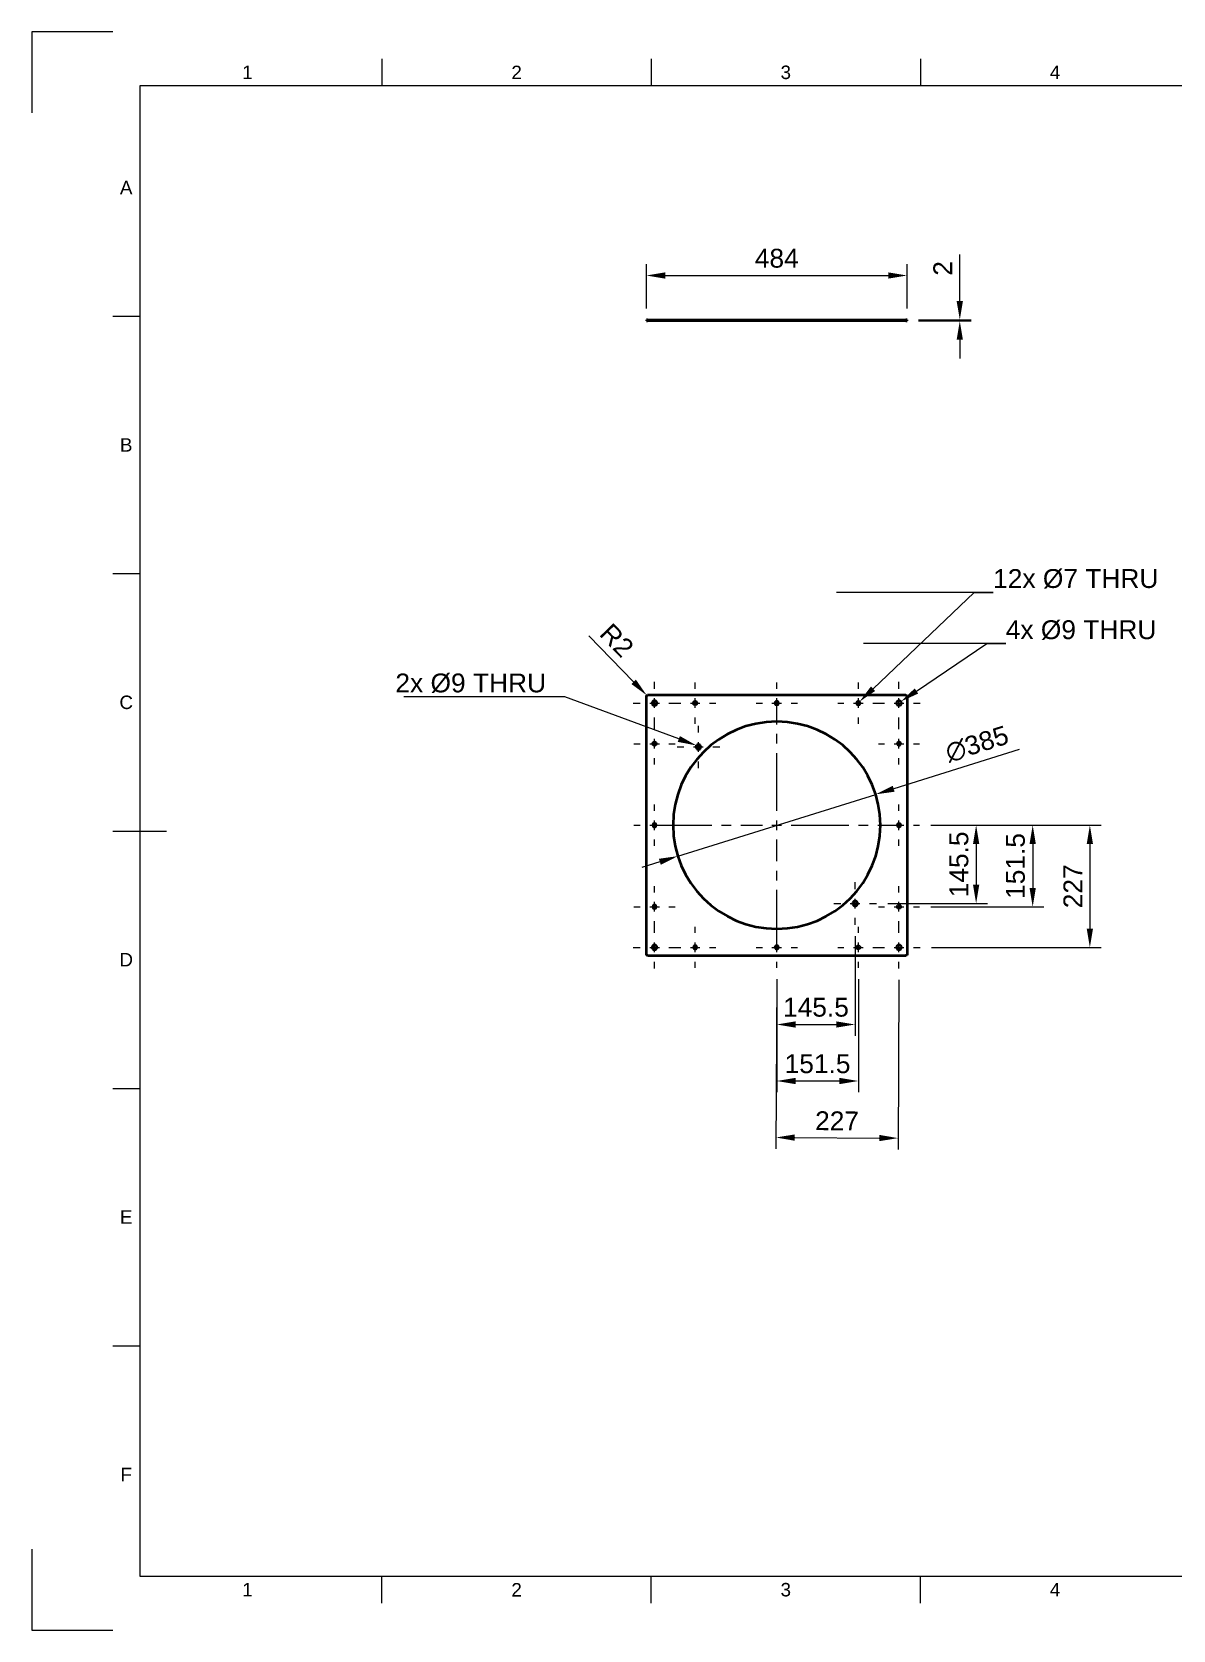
# Model space of a CAD drawing. Header units: millimetres. Extents: x 0 to 420, y 0 to 297.
# Drawn here: x 0 to 211.9, y 0 to 297 of the extents above; entities that cross this region are included whole.
import ezdxf
from ezdxf import colors
from ezdxf.entities.mleader import LeaderData, LeaderLine
from ezdxf.enums import TextEntityAlignment as Align
from ezdxf.math import Vec2, Vec3

# ---------------------------------------------------------------- set-up
doc = ezdxf.new("R2010")
doc.units = ezdxf.units.MM
doc.header["$LTSCALE"] = 0.75
doc.linetypes.add('CENTER2', pattern=[28.575, 19.05, -3.175, 3.175, -3.175])
doc.linetypes.add('HIDDEN2', pattern=[4.7625, 3.175, -1.5875])
for name, color, linetype, lineweight in [('Annotations', 7, 'Continuous', 25), ('Border', 7, 'Continuous', 25), ('Center Lines', 7, 'CENTER2', 25), ('Dimensions', 7, 'Continuous', 25), ('Hidden', 7, 'HIDDEN2', 25), ('Visible', 7, 'Continuous', 50)]:
    doc.layers.add(name, color=color, linetype=linetype, lineweight=lineweight)
doc.styles.add('FusionTitle', font='arial.ttf')
doc.styles.get("Standard").update_dxf_attribs({"font": 'arial.ttf'})
doc.dimstyles.new('ISO-25', dxfattribs={"dimtxt": 3.5, "dimasz": 3.5, "dimexe": 2.1, "dimexo": 2.1, "dimgap": 1.4, "dimtad": 1, "dimzin": 12, "dimdsep": 46, "dimtxsty": 'Standard', "dimcen": 0, "dimclrd": 256, "dimclre": 256, "dimclrt": 256, "dimazin": 3, "dimtp": 0.1, "dimtm": 0.1, "dimtfac": 0.714286, "dimtmove": 0, "dimatfit": 3, "dimfxl": 1, "dimtzin": 12, "dimarcsym": 0})

# ---------------------------------------------------------------- blocks, each defined once
blk = doc.blocks.new('ISO_A3_SHEET')
at = {"layer": 'Border'}
for p, q in [((65, 292), (65, 287)), ((115, 292), (115, 287)), ((165, 292), (165, 287)), ((410, 287), (20, 287)), ((20, 287), (20, 10)), ((15, 244.16666), (20, 244.16666)), ((15, 196.33333), (20, 196.33333)), ((15, 148.5), (25, 148.5)), ((15, 100.66667), (20, 100.66667)), ((15, 52.83334), (20, 52.83334)), ((20, 10), (410, 10)), ((65, 5), (65, 10)), ((115, 5), (115, 10)), ((165, 5), (165, 10))]:
    blk.add_line(p, q, dxfattribs=at)
at = {"layer": 'Defpoints'}
for p, q in [((15, 297), (0, 297)), ((0, 297), (0, 282)), ((0, 15), (0, 0)), ((0, 0), (15, 0))]:
    blk.add_line(p, q, dxfattribs=at)
at = {"layer": 'Border', "style": 'FusionTitle'}
for s, p in [('1', (40, 289.5)), ('2', (90, 289.5)), ('3', (140, 289.5)), ('4', (190, 289.5)), ('A', (17.5, 268.08333)), ('B', (17.5, 220.25)), ('C', (17.5, 172.41667)), ('D', (17.5, 124.58334)), ('E', (17.5, 76.75001)), ('F', (17.5, 28.91668)), ('1', (40, 7.5)), ('2', (90, 7.5)), ('3', (140, 7.5)), ('4', (190, 7.5))]:
    blk.add_text(s, height=2.5, dxfattribs=at).set_placement(p, align=Align.MIDDLE)
blk = doc.blocks.new('*D37')
at = {"layer": 'Defpoints', "color": 0, "transparency": 16777216}
for p in [(162.521458, 251.738177), (114.121458, 243.49476), (162.521458, 243.49476)]:
    blk.add_point(p, dxfattribs=at)
at = {"layer": 'Dimensions', "lineweight": -2, "transparency": 16777216}
for p, q in [((114.121458, 245.59476), (114.121458, 253.838177)), ((162.521458, 245.59476), (162.521458, 253.838177)), ((117.621458, 251.738177), (159.021458, 251.738177))]:
    blk.add_line(p, q, dxfattribs=at)
at = {"layer": 'Dimensions', "transparency": 16777216}
for points in [[(117.621458, 252.321511), (117.621458, 251.154844), (114.121458, 251.738177)], [(159.021458, 252.321511), (159.021458, 251.154844), (162.521458, 251.738177)]]:
    blk.add_solid(points, dxfattribs=at)
at = {"layer": 'Dimensions', "transparency": 16777216, "insert": (138.321458, 254.925183), "char_height": 3.5, "attachment_point": 5}
blk.add_mtext('484', dxfattribs=at)
blk = doc.blocks.new('*D39')
at = {"layer": 'Defpoints', "color": 0, "transparency": 16777216}
for p in [(162.521458, 243.49476), (162.521458, 243.29476), (172.31215, 243.49476)]:
    blk.add_point(p, dxfattribs=at)
at = {"layer": 'Dimensions', "lineweight": -2, "transparency": 16777216}
for p, q in [((172.31215, 246.99476), (172.31215, 255.612972)), ((164.621458, 243.49476), (174.41215, 243.49476)), ((164.621458, 243.29476), (174.41215, 243.29476)), ((172.31215, 243.29476), (172.31215, 243.49476)), ((172.31215, 239.79476), (172.31215, 236.29476))]:
    blk.add_line(p, q, dxfattribs=at)
at = {"layer": 'Dimensions', "transparency": 16777216}
for points in [[(171.728817, 246.99476), (172.895483, 246.99476), (172.31215, 243.49476)], [(171.728817, 239.79476), (172.895483, 239.79476), (172.31215, 243.29476)]]:
    blk.add_solid(points, dxfattribs=at)
at = {"layer": 'Dimensions', "transparency": 16777216, "insert": (169.154988, 253.053866), "char_height": 3.5, "attachment_point": 5, "rotation": 90}
blk.add_mtext('2', dxfattribs=at)
blk = doc.blocks.new('*U10')
at = {"layer": 'Center Lines', "color": 0, "ltscale": 0.75, "transparency": 16777216}
for p, q in [((0, 2.678906), (0, 22.75)), ((-22.75, 0), (-2.678906, 0)), ((2.678906, 0), (22.75, 0)), ((0, -22.75), (0, -2.678906))]:
    blk.add_line(p, q, dxfattribs=at)
at = {"layer": 'Center Lines', "color": 0, "linetype": 'Continuous', "ltscale": 0.75, "transparency": 16777216}
for p, q in [((-0.892969, 0), (0.892969, 0)), ((0, -0.892969), (0, 0.892969))]:
    blk.add_line(p, q, dxfattribs=at)
blk = doc.blocks.new('*U11')
at = {"layer": 'Center Lines', "color": 0, "ltscale": 0.75, "transparency": 16777216}
for p, q in [((0, 2.678906), (0, 3.83)), ((-3.83, 0), (-2.678906, 0)), ((2.678906, 0), (3.83, 0)), ((0, -3.83), (0, -2.678906))]:
    blk.add_line(p, q, dxfattribs=at)
at = {"layer": 'Center Lines', "color": 0, "linetype": 'Continuous', "ltscale": 0.75, "transparency": 16777216}
for p, q in [((-0.892969, 0), (0.892969, 0)), ((0, -0.892969), (0, 0.892969))]:
    blk.add_line(p, q, dxfattribs=at)
blk = doc.blocks.new('*U12')
at = {"layer": 'Center Lines', "color": 0, "ltscale": 0.75, "transparency": 16777216}
for p, q in [((0, 2.678906), (0, 3.83)), ((-3.83, 0), (-2.678906, 0)), ((2.678906, 0), (3.83, 0)), ((0, -3.83), (0, -2.678906))]:
    blk.add_line(p, q, dxfattribs=at)
at = {"layer": 'Center Lines', "color": 0, "linetype": 'Continuous', "ltscale": 0.75, "transparency": 16777216}
for p, q in [((-0.892969, 0), (0.892969, 0)), ((0, -0.892969), (0, 0.892969))]:
    blk.add_line(p, q, dxfattribs=at)
blk = doc.blocks.new('*U13')
at = {"layer": 'Center Lines', "color": 0, "ltscale": 0.75, "transparency": 16777216}
for p, q in [((0, 2.678906), (0, 3.83)), ((-3.83, 0), (-2.678906, 0)), ((2.678906, 0), (3.83, 0)), ((0, -3.83), (0, -2.678906))]:
    blk.add_line(p, q, dxfattribs=at)
at = {"layer": 'Center Lines', "color": 0, "linetype": 'Continuous', "ltscale": 0.75, "transparency": 16777216}
for p, q in [((-0.892969, 0), (0.892969, 0)), ((0, -0.892969), (0, 0.892969))]:
    blk.add_line(p, q, dxfattribs=at)
blk = doc.blocks.new('*U14')
at = {"layer": 'Center Lines', "color": 0, "ltscale": 0.75, "transparency": 16777216}
for p, q in [((0, 2.678906), (0, 3.95)), ((-3.95, 0), (-2.678906, 0)), ((2.678906, 0), (3.95, 0)), ((0, -3.95), (0, -2.678906))]:
    blk.add_line(p, q, dxfattribs=at)
at = {"layer": 'Center Lines', "color": 0, "linetype": 'Continuous', "ltscale": 0.75, "transparency": 16777216}
for p, q in [((-0.892969, 0), (0.892969, 0)), ((0, -0.892969), (0, 0.892969))]:
    blk.add_line(p, q, dxfattribs=at)
blk = doc.blocks.new('*U15')
at = {"layer": 'Center Lines', "color": 0, "ltscale": 0.75, "transparency": 16777216}
for p, q in [((0, 2.678906), (0, 3.83)), ((-3.83, 0), (-2.678906, 0)), ((2.678906, 0), (3.83, 0)), ((0, -3.83), (0, -2.678906))]:
    blk.add_line(p, q, dxfattribs=at)
at = {"layer": 'Center Lines', "color": 0, "linetype": 'Continuous', "ltscale": 0.75, "transparency": 16777216}
for p, q in [((-0.892969, 0), (0.892969, 0)), ((0, -0.892969), (0, 0.892969))]:
    blk.add_line(p, q, dxfattribs=at)
blk = doc.blocks.new('*U16')
at = {"layer": 'Center Lines', "color": 0, "ltscale": 0.75, "transparency": 16777216}
for p, q in [((0, 2.678906), (0, 3.83)), ((-3.83, 0), (-2.678906, 0)), ((2.678906, 0), (3.83, 0)), ((0, -3.83), (0, -2.678906))]:
    blk.add_line(p, q, dxfattribs=at)
at = {"layer": 'Center Lines', "color": 0, "linetype": 'Continuous', "ltscale": 0.75, "transparency": 16777216}
for p, q in [((-0.892969, 0), (0.892969, 0)), ((0, -0.892969), (0, 0.892969))]:
    blk.add_line(p, q, dxfattribs=at)
blk = doc.blocks.new('*U17')
at = {"layer": 'Center Lines', "color": 0, "ltscale": 0.75, "transparency": 16777216}
for p, q in [((0, 2.678906), (0, 3.83)), ((-3.83, 0), (-2.678906, 0)), ((2.678906, 0), (3.83, 0)), ((0, -3.83), (0, -2.678906))]:
    blk.add_line(p, q, dxfattribs=at)
at = {"layer": 'Center Lines', "color": 0, "linetype": 'Continuous', "ltscale": 0.75, "transparency": 16777216}
for p, q in [((-0.892969, 0), (0.892969, 0)), ((0, -0.892969), (0, 0.892969))]:
    blk.add_line(p, q, dxfattribs=at)
blk = doc.blocks.new('*U18')
at = {"layer": 'Center Lines', "color": 0, "ltscale": 0.75, "transparency": 16777216}
for p, q in [((0, 2.678906), (0, 3.83)), ((-3.83, 0), (-2.678906, 0)), ((2.678906, 0), (3.83, 0)), ((0, -3.83), (0, -2.678906))]:
    blk.add_line(p, q, dxfattribs=at)
at = {"layer": 'Center Lines', "color": 0, "linetype": 'Continuous', "ltscale": 0.75, "transparency": 16777216}
for p, q in [((-0.892969, 0), (0.892969, 0)), ((0, -0.892969), (0, 0.892969))]:
    blk.add_line(p, q, dxfattribs=at)
blk = doc.blocks.new('*U19')
at = {"layer": 'Center Lines', "color": 0, "ltscale": 0.75, "transparency": 16777216}
for p, q in [((0, 2.678906), (0, 3.95)), ((-3.95, 0), (-2.678906, 0)), ((2.678906, 0), (3.95, 0)), ((0, -3.95), (0, -2.678906))]:
    blk.add_line(p, q, dxfattribs=at)
at = {"layer": 'Center Lines', "color": 0, "linetype": 'Continuous', "ltscale": 0.75, "transparency": 16777216}
for p, q in [((-0.892969, 0), (0.892969, 0)), ((0, -0.892969), (0, 0.892969))]:
    blk.add_line(p, q, dxfattribs=at)
blk = doc.blocks.new('*U20')
at = {"layer": 'Center Lines', "color": 0, "ltscale": 0.75, "transparency": 16777216}
for p, q in [((0, 2.678906), (0, 3.83)), ((-3.83, 0), (-2.678906, 0)), ((2.678906, 0), (3.83, 0)), ((0, -3.83), (0, -2.678906))]:
    blk.add_line(p, q, dxfattribs=at)
at = {"layer": 'Center Lines', "color": 0, "linetype": 'Continuous', "ltscale": 0.75, "transparency": 16777216}
for p, q in [((-0.892969, 0), (0.892969, 0)), ((0, -0.892969), (0, 0.892969))]:
    blk.add_line(p, q, dxfattribs=at)
blk = doc.blocks.new('*U21')
at = {"layer": 'Center Lines', "color": 0, "ltscale": 0.75, "transparency": 16777216}
for p, q in [((0, 2.678906), (0, 3.83)), ((-3.83, 0), (-2.678906, 0)), ((2.678906, 0), (3.83, 0)), ((0, -3.83), (0, -2.678906))]:
    blk.add_line(p, q, dxfattribs=at)
at = {"layer": 'Center Lines', "color": 0, "linetype": 'Continuous', "ltscale": 0.75, "transparency": 16777216}
for p, q in [((-0.892969, 0), (0.892969, 0)), ((0, -0.892969), (0, 0.892969))]:
    blk.add_line(p, q, dxfattribs=at)
blk = doc.blocks.new('*U22')
at = {"layer": 'Center Lines', "color": 0, "ltscale": 0.75, "transparency": 16777216}
for p, q in [((0, 2.678906), (0, 3.83)), ((-3.83, 0), (-2.678906, 0)), ((2.678906, 0), (3.83, 0)), ((0, -3.83), (0, -2.678906))]:
    blk.add_line(p, q, dxfattribs=at)
at = {"layer": 'Center Lines', "color": 0, "linetype": 'Continuous', "ltscale": 0.75, "transparency": 16777216}
for p, q in [((-0.892969, 0), (0.892969, 0)), ((0, -0.892969), (0, 0.892969))]:
    blk.add_line(p, q, dxfattribs=at)
blk = doc.blocks.new('*U23')
at = {"layer": 'Center Lines', "color": 0, "ltscale": 0.75, "transparency": 16777216}
for p, q in [((0, 2.678906), (0, 3.83)), ((-3.83, 0), (-2.678906, 0)), ((2.678906, 0), (3.83, 0)), ((0, -3.83), (0, -2.678906))]:
    blk.add_line(p, q, dxfattribs=at)
at = {"layer": 'Center Lines', "color": 0, "linetype": 'Continuous', "ltscale": 0.75, "transparency": 16777216}
for p, q in [((-0.892969, 0), (0.892969, 0)), ((0, -0.892969), (0, 0.892969))]:
    blk.add_line(p, q, dxfattribs=at)
blk = doc.blocks.new('*U24')
at = {"layer": 'Center Lines', "color": 0, "ltscale": 0.75, "transparency": 16777216}
for p, q in [((0, 2.678906), (0, 3.83)), ((-3.83, 0), (-2.678906, 0)), ((2.678906, 0), (3.83, 0)), ((0, -3.83), (0, -2.678906))]:
    blk.add_line(p, q, dxfattribs=at)
at = {"layer": 'Center Lines', "color": 0, "linetype": 'Continuous', "ltscale": 0.75, "transparency": 16777216}
for p, q in [((-0.892969, 0), (0.892969, 0)), ((0, -0.892969), (0, 0.892969))]:
    blk.add_line(p, q, dxfattribs=at)
blk = doc.blocks.new('*D40')
at = {"layer": 'Defpoints', "color": 0, "transparency": 16777216}
for p in [(152.871502, 131.06962), (138.321458, 123.03966), (152.871502, 112.53966)]:
    blk.add_point(p, dxfattribs=at)
at = {"layer": 'Dimensions', "lineweight": -2, "transparency": 16777216}
for p, q in [((152.871502, 128.96962), (152.871502, 110.43966)), ((138.321458, 120.93966), (138.321458, 110.43966)), ((141.821458, 112.53966), (149.371502, 112.53966))]:
    blk.add_line(p, q, dxfattribs=at)
at = {"layer": 'Dimensions', "transparency": 16777216}
for points in [[(141.821458, 113.122993), (141.821458, 111.956326), (138.321458, 112.53966)], [(149.371502, 113.122993), (149.371502, 111.956326), (152.871502, 112.53966)]]:
    blk.add_solid(points, dxfattribs=at)
at = {"layer": 'Dimensions', "transparency": 16777216, "insert": (145.59648, 115.726665), "char_height": 3.5, "attachment_point": 5}
blk.add_mtext('145.5', dxfattribs=at)
blk = doc.blocks.new('*D41')
at = {"layer": 'Defpoints', "color": 0, "transparency": 16777216}
for p in [(138.321458, 123.03966), (153.471458, 123.03966), (153.471458, 102.03966)]:
    blk.add_point(p, dxfattribs=at)
at = {"layer": 'Dimensions', "lineweight": -2, "transparency": 16777216}
for p, q in [((138.321458, 120.93966), (138.321458, 99.93966)), ((153.471458, 120.93966), (153.471458, 99.93966)), ((141.821458, 102.03966), (149.971458, 102.03966))]:
    blk.add_line(p, q, dxfattribs=at)
at = {"layer": 'Dimensions', "transparency": 16777216}
for points in [[(141.821458, 102.622993), (141.821458, 101.456326), (138.321458, 102.03966)], [(149.971458, 102.622993), (149.971458, 101.456326), (153.471458, 102.03966)]]:
    blk.add_solid(points, dxfattribs=at)
at = {"layer": 'Dimensions', "transparency": 16777216, "insert": (145.896458, 105.226665), "char_height": 3.5, "attachment_point": 5}
blk.add_mtext('151.5', dxfattribs=at)
blk = doc.blocks.new('*D42')
at = {"layer": 'Defpoints', "color": 0, "transparency": 16777216}
for p in [(164.851288, 149.56966), (156.821502, 135.01962), (175.351288, 135.01962)]:
    blk.add_point(p, dxfattribs=at)
at = {"layer": 'Dimensions', "lineweight": -2, "transparency": 16777216}
for p, q in [((166.951288, 149.56966), (177.451288, 149.56966)), ((175.351288, 146.06966), (175.351288, 138.51962)), ((158.921502, 135.01962), (177.451288, 135.01962))]:
    blk.add_line(p, q, dxfattribs=at)
at = {"layer": 'Dimensions', "transparency": 16777216}
for points in [[(174.767954, 146.06966), (175.934621, 146.06966), (175.351288, 149.56966)], [(174.767954, 138.51962), (175.934621, 138.51962), (175.351288, 135.01962)]]:
    blk.add_solid(points, dxfattribs=at)
at = {"layer": 'Dimensions', "transparency": 16777216, "insert": (172.164282, 142.29464), "char_height": 3.5, "attachment_point": 5, "rotation": 90}
blk.add_mtext('145.5', dxfattribs=at)
blk = doc.blocks.new('*D43')
at = {"layer": 'Defpoints', "color": 0, "transparency": 16777216}
for p in [(164.851288, 149.56966), (164.851288, 134.41966), (185.851288, 134.41966)]:
    blk.add_point(p, dxfattribs=at)
at = {"layer": 'Dimensions', "lineweight": -2, "transparency": 16777216}
for p, q in [((166.951288, 149.56966), (187.951288, 149.56966)), ((185.851288, 146.06966), (185.851288, 137.91966)), ((166.951288, 134.41966), (187.951288, 134.41966))]:
    blk.add_line(p, q, dxfattribs=at)
at = {"layer": 'Dimensions', "transparency": 16777216}
for points in [[(185.267954, 146.06966), (186.434621, 146.06966), (185.851288, 149.56966)], [(185.267954, 137.91966), (186.434621, 137.91966), (185.851288, 134.41966)]]:
    blk.add_solid(points, dxfattribs=at)
at = {"layer": 'Dimensions', "transparency": 16777216, "insert": (182.664282, 141.99466), "char_height": 3.5, "attachment_point": 5, "rotation": 90}
blk.add_mtext('151.5', dxfattribs=at)
blk = doc.blocks.new('*U29')
at = {"layer": 'Center Lines', "color": 0, "ltscale": 0.75, "transparency": 16777216}
for p, q in [((0, 2.678906), (0, 3.95)), ((-3.95, 0), (-2.678906, 0)), ((2.678906, 0), (3.95, 0)), ((0, -3.95), (0, -2.678906))]:
    blk.add_line(p, q, dxfattribs=at)
at = {"layer": 'Center Lines', "color": 0, "linetype": 'Continuous', "ltscale": 0.75, "transparency": 16777216}
for p, q in [((-0.892969, 0), (0.892969, 0)), ((0, -0.892969), (0, 0.892969))]:
    blk.add_line(p, q, dxfattribs=at)
blk = doc.blocks.new('*U30')
at = {"layer": 'Center Lines', "color": 0, "ltscale": 0.75, "transparency": 16777216}
for p, q in [((0, 2.678906), (0, 3.95)), ((-3.95, 0), (-2.678906, 0)), ((2.678906, 0), (3.95, 0)), ((0, -3.95), (0, -2.678906))]:
    blk.add_line(p, q, dxfattribs=at)
at = {"layer": 'Center Lines', "color": 0, "linetype": 'Continuous', "ltscale": 0.75, "transparency": 16777216}
for p, q in [((-0.892969, 0), (0.892969, 0)), ((0, -0.892969), (0, 0.892969))]:
    blk.add_line(p, q, dxfattribs=at)
blk = doc.blocks.new('*U31')
at = {"layer": 'Center Lines', "color": 0, "ltscale": 0.75, "transparency": 16777216}
for p, q in [((0, 2.678906), (0, 3.95)), ((-3.95, 0), (-2.678906, 0)), ((2.678906, 0), (3.95, 0)), ((0, -3.95), (0, -2.678906))]:
    blk.add_line(p, q, dxfattribs=at)
at = {"layer": 'Center Lines', "color": 0, "linetype": 'Continuous', "ltscale": 0.75, "transparency": 16777216}
for p, q in [((-0.892969, 0), (0.892969, 0)), ((0, -0.892969), (0, 0.892969))]:
    blk.add_line(p, q, dxfattribs=at)
blk = doc.blocks.new('*U32')
at = {"layer": 'Center Lines', "color": 0, "ltscale": 0.75, "transparency": 16777216}
for p, q in [((0, 2.678906), (0, 3.95)), ((-3.95, 0), (-2.678906, 0)), ((2.678906, 0), (3.95, 0)), ((0, -3.95), (0, -2.678906))]:
    blk.add_line(p, q, dxfattribs=at)
at = {"layer": 'Center Lines', "color": 0, "linetype": 'Continuous', "ltscale": 0.75, "transparency": 16777216}
for p, q in [((-0.892969, 0), (0.892969, 0)), ((0, -0.892969), (0, 0.892969))]:
    blk.add_line(p, q, dxfattribs=at)
blk = doc.blocks.new('*D44')
at = {"layer": 'Defpoints', "color": 0, "transparency": 16777216}
for p in [(164.851288, 149.56966), (164.971458, 126.869666), (196.471458, 126.869666)]:
    blk.add_point(p, dxfattribs=at)
at = {"layer": 'Dimensions', "lineweight": -2, "transparency": 16777216}
for p, q in [((166.951288, 149.56966), (198.571458, 149.56966)), ((196.471458, 146.06966), (196.471458, 130.369666)), ((167.071458, 126.869666), (198.571458, 126.869666))]:
    blk.add_line(p, q, dxfattribs=at)
at = {"layer": 'Dimensions', "transparency": 16777216}
for points in [[(195.888125, 146.06966), (197.054792, 146.06966), (196.471458, 149.56966)], [(195.888125, 130.369666), (197.054792, 130.369666), (196.471458, 126.869666)]]:
    blk.add_solid(points, dxfattribs=at)
at = {"layer": 'Dimensions', "transparency": 16777216, "insert": (193.314296, 138.219663), "char_height": 3.5, "attachment_point": 5, "rotation": 90}
blk.add_mtext('227', dxfattribs=at)
blk = doc.blocks.new('*D45')
at = {"layer": 'Defpoints', "color": 0, "transparency": 16777216}
for p in [(138.321458, 123.03966), (161.021458, 122.919666), (160.854949, 91.420106)]:
    blk.add_point(p, dxfattribs=at)
at = {"layer": 'Dimensions', "lineweight": -2, "transparency": 16777216}
for p, q in [((138.310358, 120.939689), (138.143849, 89.440129)), ((161.010358, 120.819695), (160.843849, 89.320135)), ((141.6549, 91.521599), (157.354998, 91.438607))]:
    blk.add_line(p, q, dxfattribs=at)
at = {"layer": 'Dimensions', "transparency": 16777216}
for points in [[(141.657984, 92.104924), (141.651817, 90.938274), (138.154949, 91.5401)], [(157.358082, 92.021932), (157.351915, 90.855282), (160.854949, 91.420106)]]:
    blk.add_solid(points, dxfattribs=at)
at = {"layer": 'Dimensions', "transparency": 16777216, "insert": (149.521638, 94.637221), "char_height": 3.5, "attachment_point": 5, "rotation": 359.69713309}
blk.add_mtext('227', dxfattribs=at)
blk = doc.blocks.new('*D46')
at = {"layer": 'Defpoints', "color": 0, "transparency": 16777216}
for p in [(114.181922, 173.712947), (114.321458, 173.569666)]:
    blk.add_point(p, dxfattribs=at)
at = {"layer": 'Dimensions', "lineweight": -2, "transparency": 16777216}
for p, q in [((103.431976, 184.75146), (111.74004, 176.220379)), ((114.321458, 173.569666), (114.181922, 173.712947))]:
    blk.add_line(p, q, dxfattribs=at)
at = {"layer": 'Dimensions', "transparency": 16777216}
blk.add_solid([(112.157945, 176.627359), (111.322135, 175.813398), (114.181922, 173.712947)], dxfattribs=at)
at = {"layer": 'Dimensions', "transparency": 16777216, "insert": (108.626886, 183.942326), "char_height": 3.5, "attachment_point": 5, "rotation": 314.24122748}
blk.add_mtext('R2', dxfattribs=at)
blk = doc.blocks.new('*D47')
at = {"layer": 'Defpoints', "color": 0, "transparency": 16777216}
for p in [(156.694698, 155.313058), (119.948218, 143.826274)]:
    blk.add_point(p, dxfattribs=at)
at = {"layer": 'Dimensions', "lineweight": -2, "transparency": 16777216}
for p, q in [((183.345023, 163.64383), (160.035287, 156.357311)), ((119.948218, 143.826274), (156.694698, 155.313058)), ((116.607629, 142.78202), (113.26704, 141.737767))]:
    blk.add_line(p, q, dxfattribs=at)
at = {"layer": 'Dimensions', "transparency": 16777216}
for points in [[(159.861245, 156.914076), (160.209329, 155.800546), (156.694698, 155.313058)], [(116.433587, 143.338785), (116.781671, 142.225256), (119.948218, 143.826274)]]:
    blk.add_solid(points, dxfattribs=at)
at = {"layer": 'Dimensions', "transparency": 16777216, "insert": (175.508539, 164.635824), "char_height": 3.5, "attachment_point": 5, "rotation": 17.35900805}
blk.add_mtext('∅385', dxfattribs=at)

msp = doc.modelspace()

# ---------------------------------------------------------------- linework, layer by layer
at = {"layer": 'Hidden', "extrusion": (0, 1, 0)}
for p, q in [((115.171458, 243.49476, 22.7), (115.171458, 243.29476, 22.7)), ((115.291629, 243.29476, 15.150006), (115.291629, 243.49476, 15.150006)), ((115.951629, 243.29476, 15.150006), (115.951629, 243.49476, 15.150006)), ((116.071458, 243.49476, 22.7), (116.071458, 243.29476, 22.7)), ((119.071458, 243.49476), (119.071458, 243.29476)), ((122.841458, 243.29476, 22.700006), (122.841458, 243.49476, 22.700006)), ((123.321413, 243.49476, -14.550043), (123.321413, 243.29476, -14.550043)), ((123.501458, 243.29476, 22.700006), (123.501458, 243.49476, 22.700006)), ((124.221413, 243.49476, -14.550043), (124.221413, 243.29476, -14.550043)), ((137.991458, 243.29476, 22.700006), (137.991458, 243.49476, 22.700006)), ((138.651458, 243.29476, 22.700006), (138.651458, 243.49476, 22.700006)), ((152.421502, 243.49476, 14.550046), (152.421502, 243.29476, 14.550046)), ((153.141458, 243.49476, 22.700006), (153.141458, 243.29476, 22.700006)), ((153.321502, 243.49476, 14.550046), (153.321502, 243.29476, 14.550046)), ((153.801458, 243.49476, 22.700006), (153.801458, 243.29476, 22.700006)), ((157.571458, 243.49476), (157.571458, 243.29476)), ((160.571458, 243.49476, 22.7), (160.571458, 243.29476, 22.7)), ((160.691288, 243.49476, 15.150006), (160.691288, 243.29476, 15.150006)), ((161.351288, 243.49476, 15.150006), (161.351288, 243.29476, 15.150006)), ((161.471458, 243.49476, 22.7), (161.471458, 243.29476, 22.7))]:
    msp.add_line(p, q, dxfattribs=at)
at = {"layer": 'Visible', "extrusion": (0, 1, 0)}
for p, q in [((114.121458, 243.49476, 24), (114.121458, 243.29476, 24)), ((114.321458, 243.49476, 24.2), (162.321458, 243.49476, 24.2)), ((162.321458, 243.29476, 24.2), (114.321458, 243.29476, 24.2)), ((162.521458, 243.29476, 24), (162.521458, 243.49476, 24))]:
    msp.add_line(p, q, dxfattribs=at)
at = {"layer": 'Visible'}
for p, q in [((114.121458, 125.569666, 0.1), (114.121458, 173.569666, 0.1)), ((162.321458, 173.769666, 0.1), (114.321458, 173.769666, 0.1)), ((162.521458, 173.569666, 0.1), (162.521458, 125.569666, 0.1)), ((114.321458, 125.369666, 0.1), (162.321458, 125.369666, 0.1))]:
    msp.add_line(p, q, dxfattribs=at)
at = {"layer": 'Visible', "extrusion": (0, 2.16e-14, -1)}
for centre, radius in [((-115.621458, 172.269666, -0.1), 0.45), ((-161.021458, 172.269666, -0.1), 0.45), ((-115.621629, 134.41966, -0.1), 0.33), ((-115.621458, 126.869666, -0.1), 0.45), ((-123.171458, 126.86966, -0.1), 0.33), ((-161.021458, 126.869666, -0.1), 0.45)]:
    msp.add_circle(centre, radius, dxfattribs=at)
at = {"layer": 'Visible'}
for centre in [(123.171458, 172.269672, 0.1), (115.621629, 164.719672, 0.1), (161.021288, 134.41966, 0.1), (153.471458, 126.86966, 0.1)]:
    msp.add_circle(centre, 0.33, dxfattribs=at)
at = {"layer": 'Visible', "extrusion": (0, -5.58e-14, -1)}
msp.add_circle((-138.321458, 172.269672, -0.1), 0.33, dxfattribs=at)
at = {"layer": 'Visible', "extrusion": (-1.1e-15, 2.15e-14, -1)}
for centre in [(-153.471458, 172.269672, -0.1), (-161.021288, 164.719672, -0.1)]:
    msp.add_circle(centre, 0.33, dxfattribs=at)
at = {"layer": 'Visible', "extrusion": (0, 2.17e-14, -1)}
msp.add_circle((-138.321458, 149.569666, -0.1), 19.25, dxfattribs=at)
at = {"layer": 'Visible', "extrusion": (3.577e-13, 2.16e-14, -1)}
msp.add_circle((-123.771413, 164.119709, -0.1), 0.45, dxfattribs=at)
at = {"layer": 'Visible', "extrusion": (0, -1.56e-13, -1)}
msp.add_circle((-115.621629, 149.56966, -0.1), 0.33, dxfattribs=at)
at = {"layer": 'Visible', "extrusion": (0, 4.35e-14, -1)}
msp.add_circle((-161.021288, 149.56966, -0.1), 0.33, dxfattribs=at)
at = {"layer": 'Visible', "extrusion": (3.571e-13, 2.16e-14, -1)}
msp.add_circle((-152.871502, 135.01962, -0.1), 0.45, dxfattribs=at)
at = {"layer": 'Visible', "extrusion": (0, -4.94e-14, -1)}
msp.add_circle((-138.321458, 126.86966, -0.1), 0.33, dxfattribs=at)
at = {"layer": 'Visible', "extrusion": (0, -1, -2.16e-14)}
msp.add_arc((114.321458, 24, -243.49476), 0.2, 90, 180, dxfattribs=at)
at = {"layer": 'Visible', "extrusion": (0, 1, 0)}
for centre, start, end in [((-114.321458, 24, 243.29476), 0, 90), ((-162.321458, 24, 243.29476), 90, 180)]:
    msp.add_arc(centre, 0.2, start, end, dxfattribs=at)
at = {"layer": 'Visible', "extrusion": (-4e-16, -1, -2.16e-14)}
msp.add_arc((162.321458, 24, -243.49476), 0.2, 0, 90, dxfattribs=at)
at = {"layer": 'Visible', "extrusion": (1e-16, 2.16e-14, -1)}
msp.add_arc((-114.321458, 173.569666, -0.1), 0.2, 0, 90, dxfattribs=at)
at = {"layer": 'Visible', "extrusion": (0, 2.1e-14, -1)}
msp.add_arc((-162.321458, 173.569666, -0.1), 0.2, 90, 180, dxfattribs=at)
at = {"layer": 'Visible', "extrusion": (0, 2.16e-14, -1)}
msp.add_arc((-114.321458, 125.569666, -0.1), 0.2, 270, 0, dxfattribs=at)
at = {"layer": 'Visible', "extrusion": (-4e-16, 2.16e-14, -1)}
msp.add_arc((-162.321458, 125.569666, -0.1), 0.2, 180, 270, dxfattribs=at)

# ---------------------------------------------------------------- block references
at = {"layer": 'Border'}
msp.add_blockref('ISO_A3_SHEET', (0, 0), dxfattribs=at)
at = {"layer": 'Center Lines', "ltscale": 0.75}
for name, p in [('*U31', (115.621458, 172.269666)), ('*U20', (123.171458, 172.269672)), ('*U21', (138.321458, 172.269672)), ('*U22', (153.471458, 172.269672)), ('*U32', (161.021458, 172.269666)), ('*U10', (138.321458, 149.569666)), ('*U18', (115.621629, 164.719672)), ('*U19', (123.771413, 164.119709)), ('*U23', (161.021288, 164.719672)), ('*U17', (115.621629, 149.56966)), ('*U15', (161.021288, 149.56966)), ('*U16', (115.621629, 134.41966)), ('*U14', (152.871502, 135.01962)), ('*U13', (161.021288, 134.41966)), ('*U30', (115.621458, 126.869666)), ('*U11', (123.171458, 126.86966)), ('*U24', (138.321458, 126.86966)), ('*U12', (153.471458, 126.86966)), ('*U29', (161.021458, 126.869666))]:
    msp.add_blockref(name, p, dxfattribs=at)

# ---------------------------------------------------------------- dimensions: what is measured, and where the dimension line sits
at = {"layer": 'Dimensions'}
dim = msp.add_linear_dim(base=(162.521458, 251.738177), p1=(114.121458, 243.49476), p2=(162.521458, 243.49476), angle=0, dimstyle='ISO-25', override={"dimlfac": 10}, dxfattribs=at)
dim.commit()
dim.dimension.update_dxf_attribs({"geometry": '*D37', "text_midpoint": (138.321458, 251.738177), "dimtype": 161})
for p1, p2, distance, picture, middle in [((162.521458, 243.29476), (162.521458, 243.49476), -9.790692, '*D39', (169.154988, 253.053866)), ((164.851288, 149.56966), (164.851288, 134.41966), 21, '*D43', (182.664282, 141.99466)), ((138.321458, 123.03966), (161.021458, 122.919666), -31.5, '*D45', (149.521638, 94.637221)), ((138.321458, 123.03966), (153.471458, 123.03966), -21, '*D41', (145.896458, 105.226665))]:
    dim = msp.add_aligned_dim(p1=p1, p2=p2, distance=distance, dimstyle='ISO-25', override={"dimlfac": 10, "dimclrd": 256, "dimclre": 256}, dxfattribs=at)
    dim.commit()
    dim.dimension.update_dxf_attribs({"geometry": picture, "text_midpoint": middle})
dim = msp.add_radius_dim(center=(114.321458, 173.569666), mpoint=(114.181922, 173.712947), dimstyle='ISO-25', override={"dimlfac": 10, "dimse1": 1, "dimclrd": 256, "dimclre": 256}, dxfattribs=at)
dim.commit()
dim.dimension.update_dxf_attribs({"geometry": '*D46', "text_midpoint": (108.626886, 183.942326)})
dim = msp.add_diameter_dim_2p(p1=(119.948218, 143.826274), p2=(156.694698, 155.313058), dimstyle='ISO-25', override={"dimlfac": 10}, dxfattribs=at)
dim.commit()
dim.dimension.update_dxf_attribs({"geometry": '*D47', "text_midpoint": (176.488612, 161.500546), "dimtype": 163})
for base, p2, picture, middle in [((175.351288, 135.01962), (156.821502, 135.01962), '*D42', (172.164282, 142.29464)), ((196.471458, 126.869666), (164.971458, 126.869666), '*D44', (193.314296, 138.219663))]:
    dim = msp.add_linear_dim(base=base, p1=(164.851288, 149.56966), p2=p2, angle=90, dimstyle='ISO-25', override={"dimlfac": 10, "dimclrd": 256, "dimclre": 256}, dxfattribs=at)
    dim.commit()
    dim.dimension.update_dxf_attribs({"geometry": picture, "text_midpoint": middle})
dim = msp.add_linear_dim(base=(152.871502, 112.53966), p1=(138.321458, 123.03966), p2=(152.871502, 131.06962), dimstyle='ISO-25', override={"dimlfac": 10, "dimclrd": 256, "dimclre": 256}, dxfattribs=at)
dim.commit()
dim.dimension.update_dxf_attribs({"geometry": '*D40', "text_midpoint": (145.59648, 115.726665)})

# ---------------------------------------------------------------- leaders
at = {"layer": 'Annotations'}
ml = msp.add_multileader_mtext('Standard', dxfattribs=at)
ml.set_content('12x %%C7 THRU', color=256)
ml.set_leader_properties()
ml.build(insert=Vec2(0, 0))
ml.multileader.update_dxf_attribs({"text_left_attachment_type": 5, "text_right_attachment_type": 5, "dogleg_length": 3.5, "arrow_head_size": 3.5})
ctx = ml.context
ctx.base_point, ctx.char_height, ctx.arrow_head_size, ctx.landing_gap_size, ctx.plane_origin = Vec3(178.506476, 192.841445), 3.5, 3.5, 0, Vec3(153.680388, 172.525109)
ctx.left_attachment, ctx.right_attachment = 5, 5
notes = []
notes.append((ctx, [(0, (1, 1, 0), (175.006476, 192.841445), (1, 0), 3.5, [(0, [(153.675514, 172.529019)], 0, [])])]))
ctx.mtext.insert, ctx.mtext.flow_direction = Vec3(178.506476, 197.170367), 5
ml = msp.add_multileader_mtext('Standard', dxfattribs=at)
ml.set_content('4x %%C9 THRU', color=256)
ml.set_leader_properties()
ml.build(insert=Vec2(0, 0))
ml.multileader.update_dxf_attribs({"text_left_attachment_type": 5, "text_right_attachment_type": 5, "dogleg_length": 3.5, "arrow_head_size": 3.5})
ctx = ml.context
ctx.base_point, ctx.char_height, ctx.arrow_head_size, ctx.landing_gap_size, ctx.plane_origin = Vec3(180.849584, 183.329389), 3.5, 3.5, 0, Vec3(161.362026, 172.563798)
ctx.left_attachment, ctx.right_attachment = 5, 5
notes.append((ctx, [(0, (1, 1, 0), (177.349584, 183.329389), (1, 0), 3.5, [(0, [(161.362026, 172.563798)], 0, [])])]))
ctx.mtext.insert, ctx.mtext.flow_direction = Vec3(180.849584, 187.658312), 5
ml = msp.add_multileader_mtext('Standard', dxfattribs=at)
ml.set_content('2x %%C9 THRU', color=256)
ml.set_leader_properties()
ml.build(insert=Vec2(0, 0))
ml.multileader.update_dxf_attribs({"text_left_attachment_type": 5, "text_right_attachment_type": 5, "dogleg_length": 3.5, "arrow_head_size": 3.5})
ctx = ml.context
ctx.base_point, ctx.char_height, ctx.arrow_head_size, ctx.landing_gap_size, ctx.plane_origin = Vec3(68.028203, 173.435617), 3.5, 3.5, 0, Vec3(123.413507, 164.392478)
ctx.left_attachment, ctx.right_attachment, ctx.text_align_type = 5, 5, 2
notes.append((ctx, [(0, (1, 1, 0), (98.974315, 173.435617), (-1, 0), 3.5, [(0, [(123.413507, 164.392478)], 0, [])])]))
ctx.mtext.insert, ctx.mtext.alignment, ctx.mtext.flow_direction = Vec3(95.474315, 177.764539), 3, 5
for ctx, leaders in notes:
    for number, flags, end, landing, length, lines in leaders:
        leader = LeaderData()
        leader.index, (leader.has_last_leader_line, leader.has_dogleg_vector, leader.attachment_direction) = number, flags
        leader.last_leader_point, leader.dogleg_vector, leader.dogleg_length = Vec3(end), Vec3(landing), length
        for number, points, colour, breaks in lines:
            line = LeaderLine()
            line.index, line.vertices, line.color, line.breaks = number, Vec3.list(points), colors.encode_raw_color(colour), breaks
            leader.lines.append(line)
        ctx.leaders.append(leader)

doc.saveas('drawing.dxf')
